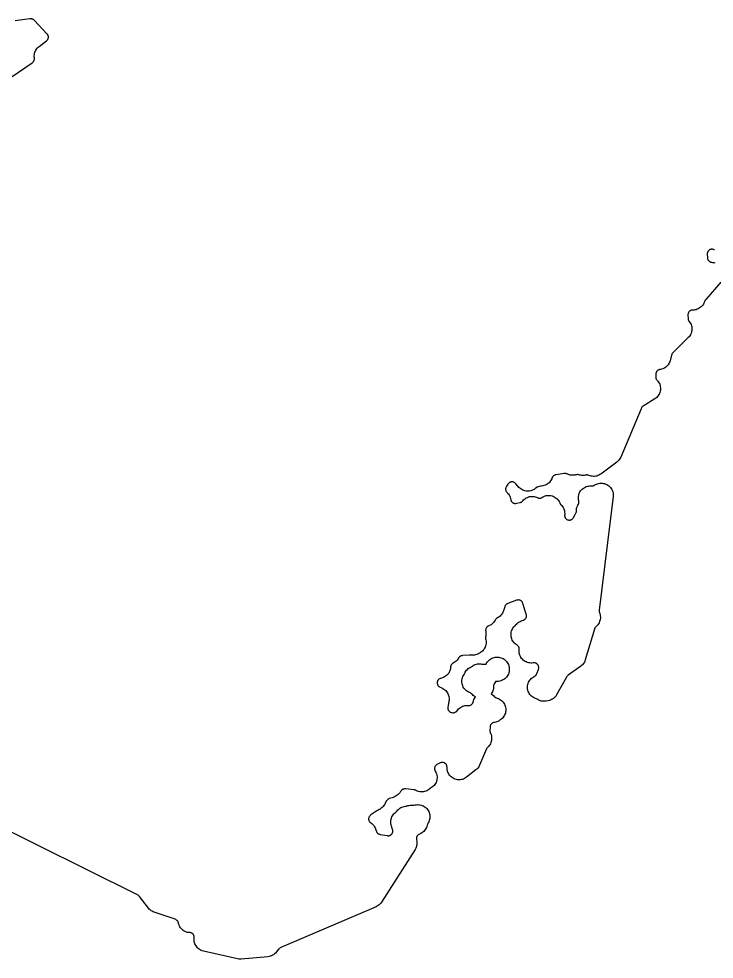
# Model space of a CAD drawing. Header units: metres. Extents: x 0 to 400, y 0 to 202.
# Drawn here: x 37.3 to 74.8, y 51.2 to 101.9 of the extents above; entities that cross this region are included whole.
import ezdxf

# ---------------------------------------------------------------- set-up
doc = ezdxf.new("R2010")
doc.units = ezdxf.units.M

msp = doc.modelspace()

# ---------------------------------------------------------------- linework, layer by layer
for points in [[(36.89, 98.7886), (37.97, 99.5256), (38.003, 99.5506), (38.022, 99.5676), (38.038, 99.5866), (38.052, 99.6066), (38.065, 99.6286), (38.077, 99.6536), (38.084, 99.6756), (38.089, 99.6966), (38.092, 99.7236), (38.093, 99.7506), (38.092, 99.7696), (38.091, 99.7786), (38.085, 99.8336), (38.083, 99.8976), (38.088, 99.9616), (38.1, 100.0246), (38.117, 100.0866), (38.141, 100.1466), (38.17, 100.2036), (38.205, 100.2576), (38.245, 100.3086), (38.29, 100.3546), (38.339, 100.3956), (38.735, 100.6966), (38.765, 100.7216), (38.782, 100.7386), (38.798, 100.7596), (38.811, 100.7796), (38.822, 100.8006), (38.833, 100.8286), (38.839, 100.8476), (38.843, 100.8736), (38.845, 100.8996), (38.845, 100.9196), (38.842, 100.9466), (38.836, 100.9736), (38.828, 100.9966), (38.819, 101.0166), (38.807, 101.0386), (38.792, 101.0596), (38.766, 101.0896), (38.088, 101.8036), (38.058, 101.8316), (38.037, 101.8476), (38.021, 101.8586), (38.001, 101.8696), (37.979, 101.8776), (37.958, 101.8846), (37.933, 101.8896), (37.907, 101.8926), (37.885, 101.8926), (37.849, 101.8896), (37.051, 101.7896)], [(74.762, 89.4236), (74.743, 89.4336), (74.72, 89.4436), (74.695, 89.4516), (74.669, 89.4576), (74.646, 89.4596), (74.618, 89.4606), (74.594, 89.4586), (74.571, 89.4536), (74.547, 89.4466), (74.526, 89.4386), (74.503, 89.4256), (74.481, 89.4116), (74.462, 89.3956), (74.444, 89.3786), (74.428, 89.3586), (74.414, 89.3376), (74.402, 89.3146), (74.393, 89.2946), (74.387, 89.2716), (74.381, 89.2446), (74.379, 89.2216), (74.38, 89.1796), (74.39, 89.0046), (74.394, 88.9636), (74.399, 88.9416), (74.406, 88.9186), (74.416, 88.8946), (74.427, 88.8756), (74.442, 88.8536), (74.459, 88.8336), (74.476, 88.8166), (74.495, 88.8026), (74.517, 88.7886), (74.541, 88.7756), (74.561, 88.7676), (74.586, 88.7606), (74.611, 88.7556), (74.667, 88.7516), (74.731, 88.7436), (74.794, 88.7286)], [(75.106, 87.6816), (74.295, 86.7456), (74.269, 86.7116), (74.255, 86.6896), (74.245, 86.6706), (74.229, 86.6316), (74.224, 86.6146), (74.2, 86.5546), (74.17, 86.4986), (74.135, 86.4446), (74.095, 86.3946), (74.05, 86.3496), (74.001, 86.3086), (73.948, 86.2726), (73.892, 86.2416), (73.833, 86.2166), (73.772, 86.1976), (73.709, 86.1846), (73.646, 86.1786), (73.605, 86.1786), (73.564, 86.1766), (73.536, 86.1716), (73.513, 86.1666), (73.493, 86.1586), (73.469, 86.1476), (73.448, 86.1346), (73.428, 86.1186), (73.406, 86.0986), (73.39, 86.0806), (73.38, 86.0656), (73.365, 86.0406), (73.354, 86.0156), (73.346, 85.9916), (73.341, 85.9676), (73.339, 85.9466), (73.338, 85.9036), (73.344, 85.7286), (73.348, 85.6866), (73.351, 85.6636), (73.357, 85.6436), (73.366, 85.6216), (73.378, 85.5976), (73.39, 85.5786), (73.408, 85.5566), (73.445, 85.5046), (73.477, 85.4506), (73.504, 85.3926), (73.524, 85.3326), (73.539, 85.2706), (73.548, 85.2076), (73.55, 85.1446), (73.546, 85.0816), (73.536, 85.0186), (73.52, 84.9576), (73.498, 84.8976), (73.47, 84.8406), (73.437, 84.7866), (73.399, 84.7356), (73.356, 84.6896), (72.535, 83.8826), (72.505, 83.8496), (72.487, 83.8256), (72.474, 83.8036), (72.463, 83.7796), (72.449, 83.7366), (72.372, 83.4466), (72.354, 83.3876), (72.33, 83.3306), (72.3, 83.2766), (72.266, 83.2256), (72.227, 83.1786), (72.183, 83.1346), (72.136, 83.0956), (72.085, 83.0606), (72.031, 83.0306), (71.975, 83.0066), (71.916, 82.9876), (71.856, 82.9736), (71.802, 82.9646), (71.782, 82.9586), (71.757, 82.9496), (71.737, 82.9396), (71.718, 82.9266), (71.696, 82.9096), (71.677, 82.8916), (71.662, 82.8746), (71.65, 82.8576), (71.637, 82.8336), (71.626, 82.8096), (71.619, 82.7896), (71.614, 82.7666), (71.609, 82.7246), (71.599, 82.6016), (71.598, 82.5606), (71.599, 82.5386), (71.603, 82.5146), (71.61, 82.4896), (71.619, 82.4666), (71.63, 82.4446), (71.642, 82.4246), (71.656, 82.4066), (71.677, 82.3846), (71.719, 82.3366), (71.756, 82.2846), (71.787, 82.2286), (71.813, 82.1706), (71.833, 82.1096), (71.847, 82.0476), (71.855, 81.9836), (71.857, 81.9196), (71.852, 81.8566), (71.841, 81.7936), (71.824, 81.7316), (71.801, 81.6726), (71.772, 81.6156), (71.737, 81.5616), (71.698, 81.5106), (71.653, 81.4646), (71.605, 81.4236), (71.552, 81.3866), (70.926, 80.9956), (70.893, 80.9726), (70.872, 80.9546), (70.853, 80.9346), (70.837, 80.9126), (70.824, 80.8926), (70.807, 80.8566), (69.716, 78.2446), (69.686, 78.1826), (69.65, 78.1236), (69.607, 78.0696), (69.559, 78.0196), (69.506, 77.9756), (68.643, 77.3296), (68.592, 77.2956), (68.538, 77.2656), (68.481, 77.2416), (68.422, 77.2226), (68.362, 77.2096), (68.301, 77.2026), (68.239, 77.2006), (68.177, 77.2056), (68.117, 77.2156), (68.057, 77.2316), (67.962, 77.2616), (67.922, 77.2726), (67.896, 77.2776), (67.874, 77.2786), (67.851, 77.2776), (67.825, 77.2746), (67.802, 77.2696), (67.742, 77.2586), (67.681, 77.2526), (67.62, 77.2536), (67.56, 77.2596), (67.5, 77.2716), (67.457, 77.2846), (67.442, 77.2886), (67.428, 77.2916), (67.405, 77.2956), (67.376, 77.2966), (67.356, 77.2966), (67.333, 77.2926), (67.277, 77.2796), (67.277, 77.2806), (67.245, 77.2726), (67.181, 77.2636), (67.116, 77.2606), (67.051, 77.2646), (66.986, 77.2746), (66.923, 77.2916), (66.863, 77.3146), (66.838, 77.3266), (66.805, 77.3406), (66.782, 77.3476), (66.757, 77.3526), (66.731, 77.3556), (66.709, 77.3556), (66.668, 77.3516), (66.222, 77.2856), (66.182, 77.2776), (66.159, 77.2706), (66.136, 77.2616), (66.116, 77.2506), (66.095, 77.2366), (66.073, 77.2186), (66.056, 77.2016), (66.041, 77.1826), (66.028, 77.1636), (66.017, 77.1406), (65.997, 77.0916), (65.994, 77.0846), (65.991, 77.0756), (65.963, 77.0176), (65.93, 76.9626), (65.891, 76.9106), (65.847, 76.8636), (65.799, 76.8206), (65.747, 76.7826), (65.692, 76.7506), (65.633, 76.7236), (65.572, 76.7026), (65.51, 76.6886), (65.446, 76.6796), (65.43, 76.6786), (65.393, 76.6716), (65.255, 76.6386), (65.218, 76.6276), (65.193, 76.6176), (65.173, 76.6076), (65.156, 76.5956), (65.137, 76.5816), (65.129, 76.5746), (65.089, 76.5406), (65.036, 76.5036), (64.981, 76.4726), (64.923, 76.4466), (64.862, 76.4276), (64.8, 76.4136), (64.737, 76.4066), (64.674, 76.4046), (64.61, 76.4096), (64.548, 76.4206), (64.486, 76.4386), (64.427, 76.4616), (64.37, 76.4896), (64.317, 76.5246), (64.267, 76.5636), (64.221, 76.6076), (64.18, 76.6556), (64.165, 76.6746), (64.053, 76.8056), (64.024, 76.8366), (64.004, 76.8546), (63.988, 76.8656), (63.966, 76.8786), (63.943, 76.8896), (63.923, 76.8966), (63.898, 76.9016), (63.871, 76.9056), (63.848, 76.9066), (63.824, 76.9056), (63.798, 76.9016), (63.777, 76.8966), (63.754, 76.8876), (63.731, 76.8766), (63.712, 76.8656), (63.691, 76.8496), (63.673, 76.8336), (63.657, 76.8166), (63.632, 76.7826), (63.556, 76.6706), (63.534, 76.6356), (63.523, 76.6116), (63.514, 76.5876), (63.508, 76.5646), (63.505, 76.5416), (63.504, 76.5166), (63.505, 76.4886), (63.509, 76.4646), (63.515, 76.4426), (63.524, 76.4166), (63.536, 76.3926), (63.547, 76.3736), (63.563, 76.3536), (63.589, 76.3256), (63.61, 76.3056), (63.654, 76.2546), (63.693, 76.1986), (63.726, 76.1386), (63.752, 76.0766), (63.772, 76.0116), (63.784, 75.9446), (63.785, 75.9396), (63.79, 75.9196), (63.798, 75.8966), (63.809, 75.8736), (63.822, 75.8516), (63.838, 75.8306), (63.852, 75.8146), (63.873, 75.7966), (63.893, 75.7816), (63.914, 75.7696), (63.937, 75.7596), (63.962, 75.7516), (63.989, 75.7446), (64.014, 75.7416), (64.036, 75.7416), (64.061, 75.7436), (64.103, 75.7506), (64.271, 75.7896), (64.311, 75.8006), (64.33, 75.8076), (64.354, 75.8206), (64.377, 75.8356), (64.395, 75.8496), (64.411, 75.8646), (64.43, 75.8886), (64.472, 75.9346), (64.518, 75.9756), (64.568, 76.0126), (64.621, 76.0446), (64.677, 76.0716), (64.736, 76.0926), (64.796, 76.1086), (64.857, 76.1186), (64.919, 76.1226), (64.981, 76.1206), (65.043, 76.1126), (65.103, 76.0986), (65.162, 76.0796), (65.219, 76.0546), (65.23, 76.0486), (65.252, 76.0406), (65.276, 76.0336), (65.302, 76.0286), (65.324, 76.0276), (65.347, 76.0276), (65.373, 76.0306), (65.398, 76.0356), (65.42, 76.0426), (65.441, 76.0516), (65.454, 76.0586), (65.458, 76.0616), (65.512, 76.0946), (65.57, 76.1236), (65.629, 76.1456), (65.691, 76.1626), (65.754, 76.1726), (65.818, 76.1766), (65.882, 76.1746), (65.945, 76.1656), (66.007, 76.1506), (66.067, 76.1306), (66.125, 76.1036), (66.181, 76.0716), (66.232, 76.0346), (66.28, 75.9916), (66.324, 75.9446), (66.362, 75.8936), (66.395, 75.8396), (66.423, 75.7826), (66.446, 75.7286), (66.456, 75.7106), (66.471, 75.6896), (66.484, 75.6736), (66.492, 75.6656), (66.53, 75.6266), (66.571, 75.5756), (66.607, 75.5196), (66.637, 75.4606), (66.66, 75.3986), (66.677, 75.3356), (66.688, 75.2706), (66.692, 75.2046), (66.689, 75.1386), (66.686, 75.1006), (66.686, 75.0796), (66.689, 75.0546), (66.694, 75.0306), (66.702, 75.0056), (66.712, 74.9836), (66.723, 74.9636), (66.738, 74.9426), (66.754, 74.9236), (66.773, 74.9046), (66.791, 74.8906), (66.812, 74.8776), (66.835, 74.8656), (66.855, 74.8576), (66.881, 74.8506), (66.905, 74.8456), (66.928, 74.8446), (66.954, 74.8446), (66.979, 74.8476), (67.003, 74.8526), (67.025, 74.8596), (67.047, 74.8696), (67.07, 74.8826), (67.091, 74.8976), (67.108, 74.9126), (67.126, 74.9306), (67.144, 74.9526), (67.165, 74.9856), (67.28, 75.1856), (67.298, 75.2216), (67.308, 75.2486), (67.315, 75.2716), (67.319, 75.2936), (67.321, 75.3196), (67.321, 75.3346), (67.324, 75.3996), (67.334, 75.4636), (67.35, 75.5266), (67.372, 75.5876), (67.401, 75.6456), (67.429, 75.6966), (67.441, 75.7236), (67.447, 75.7436), (67.453, 75.7686), (67.455, 75.7936), (67.456, 75.8226), (67.454, 75.8476), (67.447, 75.8846), (67.436, 75.9296), (67.429, 75.9936), (67.427, 76.0586), (67.432, 76.1226), (67.444, 76.1866), (67.461, 76.2486), (67.485, 76.3086), (67.514, 76.3656), (67.549, 76.4196), (67.59, 76.4696), (67.635, 76.5156), (67.684, 76.5576), (67.737, 76.5936), (67.794, 76.6246), (67.854, 76.6496), (67.915, 76.6686), (67.978, 76.6816), (68.042, 76.6876), (68.107, 76.6876), (68.153, 76.6856), (68.176, 76.6866), (68.201, 76.6906), (68.222, 76.6956), (68.248, 76.7056), (68.271, 76.7166), (68.29, 76.7276), (68.318, 76.7446), (68.344, 76.7596), (68.4, 76.7866), (68.459, 76.8086), (68.519, 76.8236), (68.581, 76.8336), (68.643, 76.8376), (68.706, 76.8356), (68.768, 76.8276), (68.779, 76.8256), (68.843, 76.8106), (68.904, 76.7886), (68.964, 76.7616), (69.02, 76.7286), (69.073, 76.6896), (69.121, 76.6456), (69.165, 76.5976), (69.204, 76.5446), (69.237, 76.4886), (69.264, 76.4296), (69.286, 76.3676), (69.3, 76.3036), (69.309, 76.2386), (69.311, 76.1736), (69.306, 76.1086), (68.553, 69.9836), (68.55, 69.9436), (68.55, 69.9236), (68.553, 69.9006), (68.559, 69.8716), (68.564, 69.8546), (68.566, 69.8486), (68.586, 69.7956), (68.602, 69.7356), (68.612, 69.6726), (68.616, 69.6106), (68.614, 69.5476), (68.606, 69.4846), (68.592, 69.4236), (68.572, 69.3646), (68.546, 69.3066), (68.515, 69.2516), (68.479, 69.2006), (68.438, 69.1526), (68.392, 69.1096), (68.367, 69.0886), (68.352, 69.0716), (68.335, 69.0486), (68.322, 69.0276), (68.311, 69.0056), (68.297, 68.9646), (67.796, 67.2956), (67.775, 67.2376), (67.75, 67.1826), (67.719, 67.1306), (67.684, 67.0806), (67.644, 67.0346), (67.6, 66.9926), (67.553, 66.9546), (66.884, 66.4756), (66.849, 66.4466), (66.829, 66.4266), (66.814, 66.4086), (66.79, 66.3706), (66.256, 65.4176), (66.223, 65.3636), (66.184, 65.3136), (66.14, 65.2676), (66.093, 65.2256), (66.041, 65.1896), (65.986, 65.1576), (65.928, 65.1316), (65.868, 65.1116), (65.806, 65.0966), (65.69, 65.0756), (65.625, 65.0676), (65.559, 65.0656), (65.494, 65.0706), (65.429, 65.0826), (65.365, 65.1006), (65.304, 65.1246), (65.246, 65.1556), (65.2, 65.1826), (65.174, 65.1946), (65.116, 65.2146), (65.058, 65.2386), (65.002, 65.2676), (64.949, 65.3026), (64.901, 65.3426), (64.856, 65.3866), (64.815, 65.4346), (64.78, 65.4866), (64.749, 65.5416), (64.725, 65.5996), (64.706, 65.6596), (64.692, 65.7216), (64.685, 65.7836), (64.684, 65.8466), (64.689, 65.9096), (64.701, 65.9716), (64.718, 66.0316), (64.741, 66.0906), (64.769, 66.1466), (64.803, 66.1996), (64.842, 66.2496), (64.885, 66.2946), (64.933, 66.3356), (64.984, 66.3726), (65.039, 66.4036), (65.073, 66.4206), (65.093, 66.4346), (65.115, 66.4516), (65.129, 66.4656), (65.146, 66.4856), (65.16, 66.5056), (65.171, 66.5256), (65.188, 66.5646), (65.272, 66.7906), (65.284, 66.8276), (65.289, 66.8486), (65.292, 66.8766), (65.292, 66.9006), (65.291, 66.9216), (65.286, 66.9476), (65.279, 66.9716), (65.271, 66.9936), (65.259, 67.0166), (65.247, 67.0356), (65.232, 67.0546), (65.216, 67.0716), (65.195, 67.0896), (65.174, 67.1046), (65.156, 67.1156), (65.136, 67.1236), (65.11, 67.1326), (65.084, 67.1386), (65.06, 67.1426), (65.036, 67.1426), (65.012, 67.1416), (64.983, 67.1366), (64.92, 67.1296), (64.857, 67.1286), (64.793, 67.1346), (64.731, 67.1456), (64.67, 67.1636), (64.611, 67.1876), (64.554, 67.2166), (64.501, 67.2506), (64.451, 67.2906), (64.406, 67.3346), (64.365, 67.3836), (64.329, 67.4356), (64.298, 67.4916), (64.273, 67.5496), (64.254, 67.6106), (64.24, 67.6726), (64.233, 67.7356), (64.232, 67.7986), (64.238, 67.8626), (64.238, 67.8636), (64.239, 67.8916), (64.238, 67.9156), (64.234, 67.9416), (64.228, 67.9646), (64.219, 67.9876), (64.208, 68.0106), (64.196, 68.0296), (64.181, 68.0496), (64.164, 68.0686), (64.145, 68.0836), (64.124, 68.0996), (64.12, 68.1016), (64.067, 68.1356), (64.017, 68.1746), (63.972, 68.2186), (63.931, 68.2666), (63.895, 68.3186), (63.864, 68.3726), (63.838, 68.4306), (63.819, 68.4906), (63.805, 68.5516), (63.797, 68.6146), (63.795, 68.6776), (63.8, 68.7396), (63.81, 68.8026), (63.826, 68.8626), (63.849, 68.9216), (63.877, 68.9786), (63.91, 69.0316), (63.948, 69.0816), (63.991, 69.1276), (64.01, 69.1446), (64.054, 69.1856), (64.087, 69.2226), (64.094, 69.2296), (64.1, 69.2376), (64.142, 69.2796), (64.188, 69.3186), (64.237, 69.3526), (64.289, 69.3816), (64.344, 69.4056), (64.401, 69.4256), (64.446, 69.4366), (64.466, 69.4426), (64.491, 69.4526), (64.511, 69.4636), (64.531, 69.4766), (64.549, 69.4906), (64.565, 69.5066), (64.583, 69.5286), (64.597, 69.5486), (64.609, 69.5686), (64.617, 69.5886), (64.626, 69.6146), (64.631, 69.6396), (64.634, 69.6616), (64.634, 69.6846), (64.633, 69.7076), (64.628, 69.7326), (64.618, 69.7726), (64.434, 70.3456), (64.419, 70.3856), (64.408, 70.4076), (64.396, 70.4256), (64.379, 70.4486), (64.362, 70.4666), (64.344, 70.4816), (64.32, 70.4976), (64.299, 70.5096), (64.277, 70.5196), (64.255, 70.5266), (64.227, 70.5316), (64.202, 70.5346), (64.18, 70.5346), (64.151, 70.5316), (64.127, 70.5276), (64.09, 70.5156), (63.628, 70.3476), (63.589, 70.3326), (63.569, 70.3206), (63.548, 70.3066), (63.528, 70.2896), (63.51, 70.2706), (63.495, 70.2526), (63.48, 70.2286), (63.469, 70.2056), (63.455, 70.1676), (63.382, 69.9406), (63.359, 69.8776), (63.329, 69.8166), (63.293, 69.7606), (63.251, 69.7076), (63.204, 69.6596), (63.152, 69.6166), (63.096, 69.5796), (63.068, 69.5646), (63.021, 69.5386), (63.003, 69.5256), (62.986, 69.5106), (62.969, 69.4926), (62.953, 69.4726), (62.937, 69.4476), (62.935, 69.4416), (62.902, 69.3856), (62.864, 69.3336), (62.82, 69.2846), (62.773, 69.2406), (62.721, 69.2016), (62.665, 69.1686), (62.606, 69.1406), (62.571, 69.1256), (62.548, 69.1146), (62.528, 69.1006), (62.509, 69.0856), (62.491, 69.0676), (62.476, 69.0496), (62.464, 69.0306), (62.45, 69.0056), (62.441, 68.9836), (62.433, 68.9586), (62.428, 68.9336), (62.426, 68.9116), (62.426, 68.8856), (62.428, 68.8656), (62.431, 68.8506), (62.441, 68.7856), (62.445, 68.7206), (62.442, 68.6546), (62.432, 68.5896), (62.42, 68.5266), (62.417, 68.5016), (62.417, 68.4776), (62.419, 68.4526), (62.421, 68.4416), (62.422, 68.4386), (62.438, 68.3786), (62.448, 68.3136), (62.452, 68.2476), (62.449, 68.1826), (62.44, 68.1176), (62.424, 68.0536), (62.401, 67.9916), (62.373, 67.9326), (62.339, 67.8766), (62.299, 67.8246), (62.254, 67.7766), (62.205, 67.7336), (62.151, 67.6956), (62.131, 67.6836), (62.068, 67.6456), (62.009, 67.6146), (61.948, 67.5896), (61.885, 67.5706), (61.82, 67.5586), (61.754, 67.5526), (61.688, 67.5546), (61.622, 67.5626), (61.61, 67.5646), (61.586, 67.5656), (61.545, 67.5646), (61.184, 67.5346), (61.145, 67.5286), (61.119, 67.5226), (61.095, 67.5146), (61.074, 67.5056), (61.052, 67.4926), (61.03, 67.4766), (61.013, 67.4626), (60.996, 67.4446), (60.983, 67.4276), (60.97, 67.4076), (60.965, 67.3986), (60.956, 67.3836), (60.929, 67.3406), (60.887, 67.2866), (60.839, 67.2376), (60.786, 67.1936), (60.729, 67.1556), (60.674, 67.1236), (60.64, 67.1016), (60.621, 67.0856), (60.603, 67.0686), (60.588, 67.0506), (60.572, 67.0276), (60.562, 67.0086), (60.553, 66.9886), (60.544, 66.9616), (60.539, 66.9376), (60.535, 66.9006), (60.534, 66.8826), (60.525, 66.8216), (60.511, 66.7616), (60.49, 66.7026), (60.464, 66.6466), (60.433, 66.5926), (60.397, 66.5426), (60.356, 66.4956), (60.311, 66.4536), (60.263, 66.4156), (60.21, 66.3816), (60.155, 66.3536), (60.097, 66.3306), (60.038, 66.3136), (59.995, 66.3036), (59.971, 66.2956), (59.95, 66.2866), (59.931, 66.2756), (59.91, 66.2606), (59.889, 66.2416), (59.873, 66.2256), (59.859, 66.2056), (59.845, 66.1836), (59.836, 66.1656), (59.827, 66.1416), (59.819, 66.1136), (59.815, 66.0906), (59.814, 66.0696), (59.815, 66.0446), (59.818, 66.0196), (59.824, 65.9926), (59.832, 65.9686), (59.84, 65.9496), (59.853, 65.9276), (59.866, 65.9086), (59.885, 65.8876), (59.903, 65.8706), (59.92, 65.8566), (59.94, 65.8446), (59.974, 65.8276), (60.07, 65.7856), (60.126, 65.7576), (60.179, 65.7246), (60.229, 65.6866), (60.275, 65.6446), (60.316, 65.5976), (60.353, 65.5476), (60.384, 65.4936), (60.411, 65.4366), (60.432, 65.3776), (60.447, 65.3176), (60.456, 65.2556), (60.459, 65.1936), (60.456, 65.1306), (60.447, 65.0686), (60.433, 65.0086), (60.424, 64.9796), (60.417, 64.9406), (60.391, 64.7546), (60.387, 64.7146), (60.388, 64.6876), (60.39, 64.6646), (60.395, 64.6436), (60.403, 64.6166), (60.413, 64.5926), (60.425, 64.5716), (60.44, 64.5496), (60.453, 64.5346), (60.472, 64.5156), (60.495, 64.4976), (60.51, 64.4876), (60.535, 64.4756), (60.56, 64.4656), (60.581, 64.4596), (60.607, 64.4556), (60.65, 64.4516), (60.657, 64.4516), (60.694, 64.4526), (60.721, 64.4566), (60.745, 64.4616), (60.764, 64.4676), (60.789, 64.4786), (60.81, 64.4906), (60.83, 64.5036), (60.85, 64.5206), (60.865, 64.5356), (60.881, 64.5556), (60.882, 64.5566), (60.921, 64.6096), (60.964, 64.6576), (61.013, 64.7006), (61.065, 64.7396), (61.121, 64.7726), (61.18, 64.7996), (61.242, 64.8206), (61.305, 64.8356), (61.37, 64.8436), (61.435, 64.8456), (61.499, 64.8406), (61.501, 64.8406), (61.522, 64.8406), (61.548, 64.8426), (61.574, 64.8476), (61.596, 64.8546), (61.617, 64.8636), (61.641, 64.8766), (61.661, 64.8886), (61.68, 64.9046), (61.699, 64.9236), (61.714, 64.9426), (61.727, 64.9616), (61.739, 64.9836), (61.749, 65.0086), (61.757, 65.0346), (61.758, 65.0386), (61.773, 65.0996), (61.794, 65.1596), (61.821, 65.2166), (61.853, 65.2706), (61.872, 65.2956), (61.855, 65.3056), (61.802, 65.3436), (61.753, 65.3856), (61.709, 65.4326), (61.684, 65.4626), (61.668, 65.4786), (61.649, 65.4936), (61.625, 65.5096), (61.605, 65.5196), (61.557, 65.5386), (61.498, 65.5656), (61.442, 65.5976), (61.389, 65.6356), (61.34, 65.6786), (61.296, 65.7266), (61.257, 65.7786), (61.223, 65.8346), (61.195, 65.8936), (61.173, 65.9546), (61.158, 66.0176), (61.149, 66.0826), (61.146, 66.1476), (61.15, 66.2126), (61.16, 66.2766), (61.177, 66.3396), (61.2, 66.4006), (61.229, 66.4586), (61.264, 66.5136), (61.275, 66.5306), (61.287, 66.5526), (61.3, 66.5816), (61.328, 66.6386), (61.362, 66.6916), (61.4, 66.7416), (61.443, 66.7886), (61.491, 66.8296), (61.542, 66.8666), (61.597, 66.8986), (61.643, 66.9226), (61.674, 66.9406), (61.711, 66.9676), (61.761, 67.0006), (61.815, 67.0286), (61.87, 67.0516), (61.928, 67.0686), (61.987, 67.0816), (62.047, 67.0886), (62.107, 67.0896), (62.167, 67.0846), (62.227, 67.0746), (62.246, 67.0706), (62.285, 67.0646), (62.31, 67.0636), (62.353, 67.0646), (62.418, 67.0646), (62.449, 67.0616), (62.45, 67.0626), (62.48, 67.1176), (62.514, 67.1696), (62.528, 67.1886), (62.568, 67.2376), (62.612, 67.2816), (62.66, 67.3216), (62.712, 67.3576), (62.766, 67.3876), (62.824, 67.4116), (62.883, 67.4306), (62.945, 67.4436), (63.007, 67.4516), (63.069, 67.4526), (63.132, 67.4476), (63.193, 67.4366), (63.253, 67.4196), (63.312, 67.3976), (63.368, 67.3696), (63.421, 67.3366), (63.47, 67.2976), (63.516, 67.2556), (63.557, 67.2086), (63.594, 67.1576), (63.625, 67.1036), (63.651, 67.0466), (63.672, 66.9876), (63.677, 66.9706), (63.691, 66.9096), (63.7, 66.8466), (63.703, 66.7836), (63.7, 66.7206), (63.69, 66.6586), (63.674, 66.5976), (63.653, 66.5376), (63.626, 66.4816), (63.593, 66.4276), (63.556, 66.3766), (63.514, 66.3296), (63.467, 66.2876), (63.416, 66.2496), (63.362, 66.2176), (63.305, 66.1896), (63.246, 66.1686), (63.185, 66.1526), (63.123, 66.1436), (63.104, 66.1416), (63.042, 66.1376), (62.979, 66.1396), (62.964, 66.1416), (62.95, 66.1116), (62.917, 66.0566), (62.89, 66.0166), (62.881, 65.9986), (62.87, 65.9736), (62.863, 65.9496), (62.858, 65.9276), (62.854, 65.8876), (62.851, 65.8216), (62.845, 65.7566), (62.832, 65.6936), (62.814, 65.6316), (62.789, 65.5726), (62.758, 65.5156), (62.726, 65.4666), (62.745, 65.4556), (62.797, 65.4186), (62.844, 65.3766), (62.887, 65.3306), (62.898, 65.3176), (62.918, 65.2976), (62.937, 65.2826), (62.959, 65.2686), (62.98, 65.2566), (63.005, 65.2466), (63.057, 65.2306), (63.116, 65.2096), (63.172, 65.1826), (63.226, 65.1506), (63.276, 65.1126), (63.323, 65.0706), (63.365, 65.0246), (63.403, 64.9746), (63.435, 64.9206), (63.463, 64.8646), (63.484, 64.8056), (63.5, 64.7446), (63.51, 64.6826), (63.514, 64.6206), (63.512, 64.5576), (63.504, 64.4956), (63.489, 64.4346), (63.469, 64.3746), (63.444, 64.3176), (63.412, 64.2636), (63.376, 64.2126), (63.335, 64.1646), (63.295, 64.1226), (63.25, 64.0796), (63.201, 64.0406), (63.148, 64.0076), (63.092, 63.9786), (63.034, 63.9556), (62.974, 63.9386), (62.912, 63.9276), (62.865, 63.9206), (62.844, 63.9156), (62.821, 63.9076), (62.799, 63.8976), (62.778, 63.8856), (62.759, 63.8716), (62.739, 63.8536), (62.721, 63.8336), (62.708, 63.8166), (62.696, 63.7976), (62.685, 63.7746), (62.675, 63.7486), (62.669, 63.7286), (62.665, 63.7046), (62.663, 63.6626), (62.659, 63.4876), (62.661, 63.4496), (62.664, 63.4226), (62.669, 63.3976), (62.677, 63.3736), (62.698, 63.3266), (62.72, 63.2676), (62.736, 63.2076), (62.747, 63.1456), (62.751, 63.0826), (62.749, 63.0196), (62.741, 62.9576), (62.727, 62.8966), (62.708, 62.8366), (62.682, 62.7796), (62.652, 62.7246), (62.616, 62.6736), (62.575, 62.6256), (62.537, 62.5886), (62.53, 62.5816), (62.521, 62.5716), (62.505, 62.5506), (62.493, 62.5306), (62.475, 62.4936), (62.101, 61.6196), (62.072, 61.5606), (62.038, 61.5056), (61.998, 61.4536), (61.953, 61.4066), (61.904, 61.3636), (61.397, 60.9676), (61.345, 60.9306), (61.289, 60.8996), (61.23, 60.8736), (61.17, 60.8536), (61.107, 60.8396), (61.044, 60.8326), (60.98, 60.8306), (60.916, 60.8356), (60.853, 60.8466), (60.792, 60.8646), (60.732, 60.8876), (60.675, 60.9166), (60.621, 60.9516), (60.571, 60.9906), (60.525, 61.0356), (60.484, 61.0846), (60.447, 61.1366), (60.416, 61.1926), (60.391, 61.2516), (60.372, 61.3126), (60.358, 61.3746), (60.351, 61.4386), (60.346, 61.5186), (60.342, 61.5566), (60.336, 61.5826), (60.33, 61.6036), (60.321, 61.6246), (60.308, 61.6486), (60.294, 61.6686), (60.28, 61.6856), (60.263, 61.7026), (60.244, 61.7186), (60.224, 61.7316), (60.201, 61.7436), (60.181, 61.7526), (60.158, 61.7596), (60.133, 61.7646), (60.11, 61.7666), (60.084, 61.7676), (60.058, 61.7656), (60.037, 61.7616), (60.017, 61.7556), (59.978, 61.7406), (59.831, 61.6746), (59.794, 61.6556), (59.773, 61.6426), (59.756, 61.6296), (59.738, 61.6116), (59.722, 61.5926), (59.708, 61.5736), (59.695, 61.5506), (59.686, 61.5296), (59.678, 61.5046), (59.672, 61.4786), (59.669, 61.4576), (59.669, 61.4356), (59.671, 61.4066), (59.675, 61.3836), (59.681, 61.3626), (59.69, 61.3386), (59.702, 61.3146), (59.712, 61.2986), (59.742, 61.2426), (59.767, 61.1846), (59.786, 61.1246), (59.8, 61.0626), (59.807, 60.9996), (59.808, 60.9366), (59.802, 60.8736), (59.791, 60.8116), (59.774, 60.7506), (59.751, 60.6916), (59.722, 60.6356), (59.688, 60.5826), (59.649, 60.5326), (59.605, 60.4876), (59.557, 60.4466), (59.505, 60.4096), (59.461, 60.3846), (59.45, 60.3786), (59.436, 60.3696), (59.419, 60.3556), (59.415, 60.3526), (59.365, 60.3106), (59.312, 60.2746), (59.255, 60.2426), (59.195, 60.2176), (59.133, 60.1986), (59.069, 60.1856), (59.004, 60.1796), (58.939, 60.1796), (58.875, 60.1856), (58.811, 60.1996), (58.749, 60.2186), (58.689, 60.2436), (58.638, 60.2686), (58.613, 60.2786), (58.591, 60.2846), (58.553, 60.2906), (58.117, 60.3406), (58.075, 60.3436), (58.051, 60.3426), (58.028, 60.3396), (58.002, 60.3336), (57.979, 60.3256), (57.955, 60.3146), (57.932, 60.3016), (57.914, 60.2886), (57.895, 60.2706), (57.88, 60.2546), (57.864, 60.2326), (57.839, 60.1926), (57.801, 60.1366), (57.757, 60.0846), (57.708, 60.0376), (57.655, 59.9966), (57.597, 59.9606), (57.539, 59.9286), (57.507, 59.9086), (57.443, 59.8776), (57.377, 59.8526), (57.308, 59.8366), (57.25, 59.8256), (57.228, 59.8196), (57.204, 59.8096), (57.184, 59.7996), (57.164, 59.7856), (57.144, 59.7696), (57.128, 59.7536), (57.111, 59.7336), (57.087, 59.6986), (56.967, 59.5006), (56.966, 59.4996), (56.932, 59.4426), (56.892, 59.3886), (56.847, 59.3396), (56.797, 59.2946), (56.742, 59.2556), (56.684, 59.2226), (56.623, 59.1956), (56.621, 59.1946), (56.598, 59.1836), (56.563, 59.1616), (56.238, 58.9386), (56.205, 58.9136), (56.19, 58.8996), (56.173, 58.8806), (56.157, 58.8596), (56.146, 58.8406), (56.135, 58.8176), (56.127, 58.7946), (56.121, 58.7706), (56.118, 58.7486), (56.117, 58.7246), (56.118, 58.6976), (56.121, 58.6746), (56.126, 58.6526), (56.135, 58.6276), (56.146, 58.6046), (56.157, 58.5866), (56.17, 58.5686), (56.189, 58.5466), (56.208, 58.5286), (56.225, 58.5156), (56.23, 58.5126), (56.28, 58.4776), (56.326, 58.4396), (56.368, 58.3966), (56.406, 58.3506), (56.44, 58.3006), (56.469, 58.2476), (56.493, 58.1926), (56.511, 58.1356), (56.525, 58.0766), (56.525, 58.0736), (56.532, 58.0516), (56.541, 58.0276), (56.551, 58.0096), (56.564, 57.9886), (56.581, 57.9686), (56.599, 57.9496), (56.615, 57.9356), (56.634, 57.9226), (56.658, 57.9086), (56.679, 57.8996), (56.702, 57.8926), (56.742, 57.8836), (57.113, 57.8196), (57.152, 57.8146), (57.175, 57.8146), (57.198, 57.8156), (57.223, 57.8206), (57.248, 57.8266), (57.269, 57.8346), (57.291, 57.8456), (57.312, 57.8586), (57.332, 57.8736), (57.347, 57.8876), (57.364, 57.9066), (57.381, 57.9296), (57.392, 57.9476), (57.402, 57.9696), (57.41, 57.9916), (57.416, 58.0146), (57.42, 58.0406), (57.421, 58.0646), (57.42, 58.0866), (57.416, 58.1136), (57.407, 58.1526), (57.354, 58.3356), (57.354, 58.3366), (57.335, 58.3956), (57.322, 58.4576), (57.314, 58.5206), (57.313, 58.5826), (57.318, 58.6456), (57.329, 58.7076), (57.346, 58.7686), (57.369, 58.8276), (57.397, 58.8836), (57.431, 58.9366), (57.47, 58.9866), (57.513, 59.0316), (57.561, 59.0736), (57.608, 59.1106), (57.625, 59.1256), (57.649, 59.1546), (57.65, 59.1566), (57.693, 59.2066), (57.741, 59.2526), (57.793, 59.2936), (57.85, 59.3286), (57.909, 59.3576), (57.971, 59.3806), (58.035, 59.3966), (58.101, 59.4066), (58.134, 59.4096), (58.16, 59.4146), (58.175, 59.4186), (58.189, 59.4236), (58.231, 59.4376), (58.289, 59.4516), (58.348, 59.4606), (58.407, 59.4646), (58.466, 59.4626), (58.528, 59.4576), (58.555, 59.4586), (58.576, 59.4606), (58.624, 59.4716), (58.627, 59.4726), (58.63, 59.4736), (58.692, 59.4846), (58.755, 59.4896), (58.817, 59.4886), (58.879, 59.4816), (58.941, 59.4676), (59, 59.4496), (59.058, 59.4246), (59.113, 59.3946), (59.165, 59.3596), (59.213, 59.3196), (59.257, 59.2746), (59.297, 59.2256), (59.331, 59.1736), (59.361, 59.1186), (59.385, 59.0606), (59.403, 59.0006), (59.416, 58.9396), (59.422, 58.8766), (59.422, 58.8146), (59.417, 58.7516), (59.405, 58.6906), (59.388, 58.6306), (59.364, 58.5716), (59.335, 58.5166), (59.306, 58.4656), (59.297, 58.4446), (59.289, 58.4216), (59.28, 58.3796), (59.263, 58.3166), (59.239, 58.2556), (59.21, 58.1966), (59.174, 58.1416), (59.134, 58.0906), (59.088, 58.0436), (59.038, 58.0016), (58.983, 57.9646), (58.926, 57.9336), (58.853, 57.8986), (58.815, 57.8786), (58.796, 57.8656), (58.778, 57.8516), (58.757, 57.8316), (58.742, 57.8136), (58.73, 57.7946), (58.717, 57.7716), (58.708, 57.7516), (58.7, 57.7276), (58.695, 57.7026), (58.692, 57.6796), (58.692, 57.6566), (58.693, 57.6326), (58.698, 57.6066), (58.702, 57.5926), (58.716, 57.5266), (58.723, 57.4596), (58.723, 57.3926), (58.716, 57.3256), (58.703, 57.2606), (58.682, 57.1966), (58.656, 57.1346), (58.622, 57.0766), (56.805, 54.2266), (56.768, 54.1736), (56.726, 54.1246), (56.679, 54.0806), (56.627, 54.0416), (56.573, 54.0076), (56.515, 53.9796), (51.378, 51.7746), (51.343, 51.7576), (51.324, 51.7456), (51.303, 51.7296), (51.285, 51.7136), (51.259, 51.6836), (51.13, 51.5246), (51.087, 51.4756), (51.039, 51.4326), (50.987, 51.3936), (50.932, 51.3606), (50.873, 51.3326), (50.812, 51.3106), (50.749, 51.2956), (50.685, 51.2866), (49.243, 51.1546), (49.175, 51.1516), (49.108, 51.1566), (49.041, 51.1676), (47.208, 51.5826), (47.147, 51.5996), (47.089, 51.6216), (47.033, 51.6506), (46.98, 51.6836), (46.93, 51.7216), (46.884, 51.7646), (46.843, 51.8126), (46.806, 51.8636), (46.775, 51.9176), (46.749, 51.9746), (46.729, 52.0346), (46.714, 52.0956), (46.706, 52.1576), (46.703, 52.2206), (46.707, 52.2826), (46.71, 52.3186), (46.711, 52.3446), (46.709, 52.3676), (46.705, 52.3896), (46.697, 52.4176), (46.689, 52.4376), (46.678, 52.4576), (46.666, 52.4786), (46.652, 52.4956), (46.632, 52.5166), (46.615, 52.5316), (46.597, 52.5446), (46.574, 52.5576), (46.551, 52.5676), (46.53, 52.5756), (46.505, 52.5806), (46.485, 52.5836), (46.481, 52.5836), (46.416, 52.5886), (46.351, 52.6006), (46.288, 52.6186), (46.227, 52.6426), (46.169, 52.6726), (46.114, 52.7086), (46.063, 52.7496), (46.017, 52.7966), (45.975, 52.8466), (45.939, 52.9016), (45.909, 52.9596), (45.884, 53.0206), (45.866, 53.0836), (45.855, 53.1296), (45.848, 53.1516), (45.837, 53.1756), (45.824, 53.1976), (45.81, 53.2176), (45.797, 53.2326), (45.78, 53.2476), (45.758, 53.2656), (45.735, 53.2796), (45.718, 53.2886), (45.681, 53.3026), (44.551, 53.6826), (44.492, 53.7056), (44.435, 53.7346), (44.381, 53.7696), (44.331, 53.8086), (44.286, 53.8536), (44.244, 53.9016), (43.762, 54.5296), (43.738, 54.5576), (43.722, 54.5736), (43.704, 54.5886), (43.684, 54.6016), (43.65, 54.6206), (35.53, 58.6596)]]:
    msp.add_lwpolyline(points)

doc.saveas('drawing.dxf')
